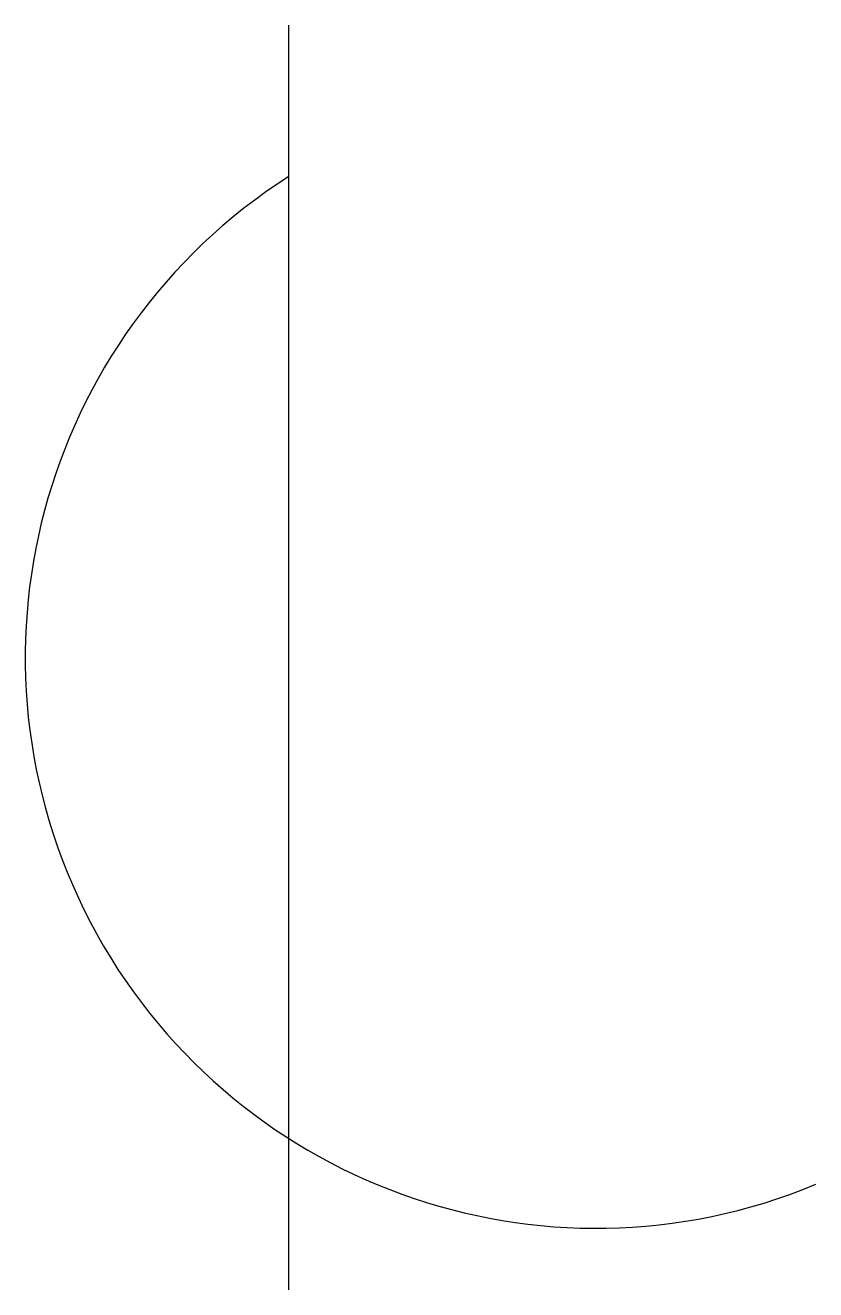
# Model space of a CAD drawing. Header units: millimetres. Extents: x -5 to 10, y -2 to 22.
import ezdxf

# ---------------------------------------------------------------- set-up
doc = ezdxf.new("R2010")
doc.units = ezdxf.units.MM
doc.layers.get('0').update_dxf_attribs({"lineweight": 25})

msp = doc.modelspace()

# ---------------------------------------------------------------- linework, layer by layer
msp.add_line((0, -2), (0, 22))
msp.add_arc((5.833, 10), 10.833, 122.579, 292.6199)

doc.saveas('drawing.dxf')
